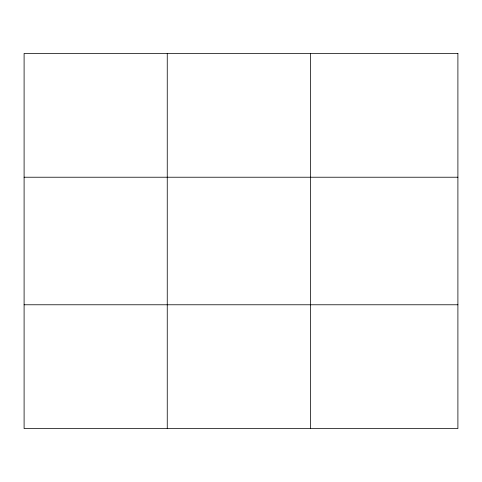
<?xml version="1.0" encoding="UTF-8"?>
<svg xmlns="http://www.w3.org/2000/svg" width="482" height="482" viewBox="0 0 482 482"><rect width="100%" height="100%" fill="white"/><g stroke="black" fill="none" stroke-linecap="round" stroke-linejoin="round"><path stroke-width="0.72" d="M167.254 53.424L167.254 428.576M310.408 53.424L310.408 428.576M24.1 177.225L457.9 177.225M24.1 304.775L457.9 304.775M457.9 53.424L457.9 428.576L24.1 428.576L24.1 53.424L457.9 53.424"/></g></svg>
